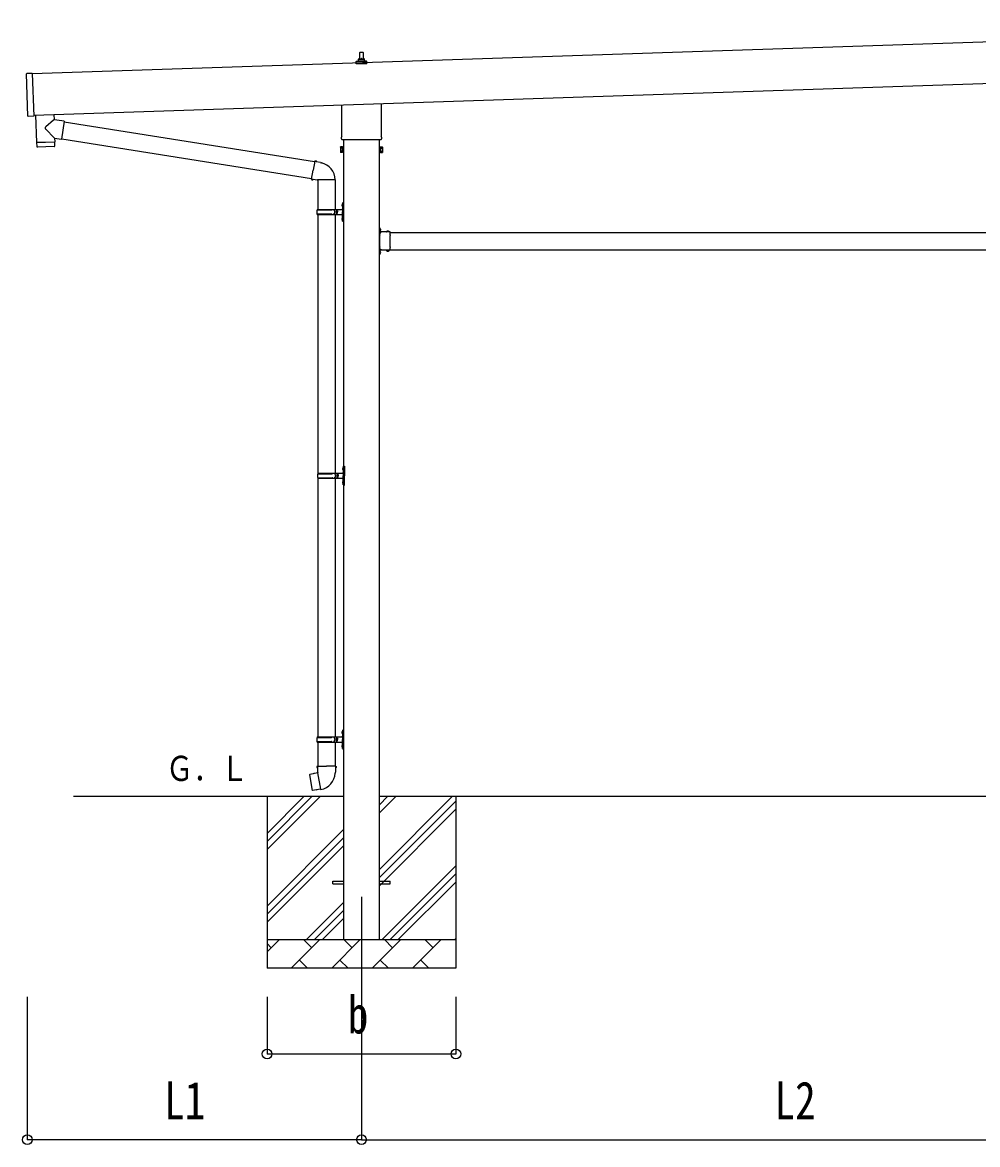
# Model space of a CAD drawing. Units: millimetres, scale not verified. Extents: x -16820 to 16820, y -11880 to 11880.
# Drawn here: x -5224 to -1884, y -3222 to 703 of the extents above; entities that cross this region are included whole.
import ezdxf
from ezdxf.enums import TextEntityAlignment as Align

# ---------------------------------------------------------------- set-up
doc = ezdxf.new("R2010")
doc.units = ezdxf.units.MM
doc.header["$LTSCALE"] = 50
for name, color, linetype in [('0-4_YKK_12', 2, 'Continuous'), ('0-5_YKK_13', 4, 'Continuous'), ('0-6_YKK_A1', 4, 'Continuous'), ('0-7_YKK_D', 6, 'Continuous')]:
    doc.layers.add(name, color=color, linetype=linetype)
doc.styles.add('ＭＳ ゴシック', font='')
doc.styles.get('ＭＳ ゴシック').set_extended_font_data('MS Gothic')

msp = doc.modelspace()

# ---------------------------------------------------------------- linework, layer by layer
at = {"layer": '0-4_YKK_12'}
msp.add_line((-4037.9, -2354.73), (-4037.9, -2854.73), dxfattribs=at)
at = {"layer": '0-5_YKK_13'}
for p, q in [((-4043.9, 574.53), (-4043.18, 598.05)), ((-4042.18, 599.03), (-4033.63, 599.03)), ((-4032.63, 598.05), (-4031.9, 574.53)), ((-4056.15, 559.03), (-4056.15, 566.74)), ((-4019.65, 559.03), (-4056.15, 559.03)), ((-4055.77, 567.53), (-4020.04, 567.53)), ((-4055.39, 567.72), (-4048.67, 569.34)), ((-4048.29, 569.53), (-4027.52, 569.53)), ((-4047.9, 570.32), (-4047.9, 574.53)), ((-4046.9, 574.53), (-4028.9, 574.53)), ((-4027.9, 570.32), (-4027.9, 574.53)), ((-4020.42, 567.72), (-4027.14, 569.34)), ((-4019.65, 559.03), (-4019.65, 566.74)), ((-5204.11, 375.23), (-5209.04, 523.15)), ((-5189.09, 524.82), (-5208.07, 524.18)), ((-4106.2, 305.04), (-4106.2, 414.55)), ((-3969.6, 419.11), (-3969.6, 305.04)), ((-5113.62, 380.83), (-5113.01, 362.65)), ((-5077.41, 357.59), (-5086.38, 294.52)), ((-5077.67, 355.76), (-4201.77, 216.31)), ((-5110.86, 298), (-5142.35, 330.52)), ((-5174.39, 282.86), (-5173.73, 269.82)), ((-5169.92, 284.01), (-5169.87, 283.01)), ((-5114.95, 285.84), (-5114.94, 284.84)), ((-5110.86, 298), (-5086.38, 294.52)), ((-5110.86, 298), (-5110.46, 285.99)), ((-5086.12, 296.35), (-4212.19, 157.21)), ((-4107.9, 296.27), (-4107.9, 301.77)), ((-3969.97, 292.77), (-4105.84, 292.77)), ((-3967.9, 301.77), (-3967.9, 296.27)), ((-5113.12, 268.9), (-5170.63, 266.98)), ((-4111.9, 266.77), (-4111.14, 268.08)), ((-4111.9, 266.77), (-4111.9, 249.77)), ((-4111.9, 249.77), (-4111.14, 248.45)), ((-4104.9, 263.18), (-4111.14, 263.18)), ((-4104.9, 253.36), (-4111.14, 253.36)), ((-4104.9, 248.45), (-4111.14, 248.45)), ((-4102.4, 249.07), (-4104.9, 249.07)), ((-3973.4, 249.07), (-3970.9, 249.07)), ((-3970.9, 263.18), (-3964.66, 263.18)), ((-3970.9, 253.36), (-3964.66, 253.36)), ((-3970.9, 248.45), (-3964.66, 248.45)), ((-3963.9, 266.77), (-3964.66, 268.08)), ((-3963.9, 249.77), (-3964.66, 248.45)), ((-3963.9, 266.77), (-3963.9, 249.77)), ((-4201.45, 218.12), (-4206.98, 186.76)), ((-4201.45, 218.12), (-4200.31, 220.1)), ((-4200.31, 220.1), (-4196.75, 219.48)), ((-4196.75, 219.48), (-4196.33, 217.13)), ((-4181.82, 214.31), (-4180.13, 212.68)), ((-4180.13, 212.68), (-4178.02, 212.23)), ((-4212.51, 155.39), (-4206.98, 186.76)), ((-4212.51, 155.39), (-4212.12, 153.14)), ((-4212.51, 155.39), (-4207.36, 154.57)), ((-4212.12, 153.14), (-4208.55, 152.51)), ((-4208.55, 152.51), (-4207.36, 154.57)), ((-4207.36, 154.57), (-4192.76, 152.26)), ((-4192.76, 152.26), (-4190.55, 153.24)), ((-4130.25, 152.85), (-4191.44, 152.85)), ((-4190.4, 152.85), (-4190.4, 49.27)), ((-4130.4, 152.85), (-4130.4, 49.27)), ((-4193.4, 47.27), (-4143.07, 47.27)), ((-4192.4, 49.27), (-4106.4, 49.27)), ((-4192.4, 49.27), (-4192.4, 47.27)), ((-4133.4, 49.27), (-4133.4, 44.77)), ((-4133.4, 44.77), (-4131.4, 44.77)), ((-4131.4, 44.77), (-4131.4, 40.27)), ((-4131.4, 35.77), (-4131.4, 40.27)), ((-4125.4, 49.27), (-4125.4, 40.27)), ((-4125.4, 44.77), (-4122.4, 44.77)), ((-4125.4, 31.27), (-4125.4, 40.27)), ((-4122.4, 44.77), (-4122.4, 40.27)), ((-4122.4, 35.77), (-4122.4, 40.27)), ((-4106.71, 66.42), (-4104.66, 65.42)), ((-4105.44, 68.42), (-4104.8, 68.42)), ((-4105.44, 68.42), (-4105.44, 60.12)), ((-4105.44, 60.12), (-4104.8, 60.12)), ((-4104.8, 68.42), (-4104.8, 60.12)), ((-4104.8, 68.42), (-4104.4, 68.02)), ((-4104.8, 60.12), (-4104.4, 60.52)), ((-4104.66, 65.42), (-4104.05, 64.27)), ((-4104.4, 72.27), (-4101.4, 73.77)), ((-4104.4, 72.27), (-4104.4, 40.27)), ((-4104.4, 68.02), (-4104.4, 60.52)), ((-4104.4, 8.27), (-4104.4, 40.27)), ((-4101.4, 73.77), (-4101.4, 40.27)), ((-4101.4, 73.77), (-4100.4, 73.77)), ((-4101.4, 6.77), (-4101.4, 40.27)), ((-4100.4, 73.77), (-4100.4, 40.27)), ((-4100.4, 6.77), (-4100.4, 40.27)), ((-4193.4, 33.27), (-4143.07, 33.27)), ((-4192.4, 31.27), (-4192.4, 33.27)), ((-4192.4, 31.27), (-4106.4, 31.27)), ((-4190.4, 31.27), (-4190.4, -873.23)), ((-4133.4, 31.27), (-4133.4, 35.77)), ((-4133.4, 35.77), (-4131.4, 35.77)), ((-4130.4, 31.27), (-4130.4, -873.23)), ((-4125.4, 35.77), (-4122.4, 35.77)), ((-4106.71, 18.42), (-4104.66, 17.42)), ((-4105.44, 20.42), (-4104.8, 20.42)), ((-4105.44, 20.42), (-4105.44, 12.12)), ((-4105.44, 12.12), (-4104.8, 12.12)), ((-4104.8, 20.42), (-4104.8, 12.12)), ((-4104.8, 20.42), (-4104.4, 20.02)), ((-4104.8, 12.12), (-4104.4, 12.52)), ((-4104.66, 17.42), (-4104.05, 16.27)), ((-4104.4, 20.02), (-4104.4, 12.52)), ((-4104.4, 8.27), (-4101.4, 6.77)), ((-4101.4, 6.77), (-4100.4, 6.77)), ((-3973.8, -14.23), (-3975.4, -14.23)), ((-3975.4, -18.73), (-3973.8, -18.73)), ((-3973.8, -19.73), (-3975.4, -19.73)), ((-3969.7, -21.73), (-3975.4, -21.73)), ((-3973.8, -23.73), (-3975.4, -23.73)), ((-3975.4, -24.73), (-3973.8, -24.73)), ((-3973.8, -31.19), (-3973.8, -14.23)), ((-3973.8, -17.7), (-3973.8, -25.77)), ((-3973.8, -20.61), (-3971.15, -19.28)), ((-3973.8, -22.86), (-3971.15, -24.18)), ((-3937.4, -29.63), (-3973.8, -29.63)), ((-3973.4, -31.23), (-3970.4, -31.23)), ((-3973.4, -40.02), (-3973.4, -33.23)), ((-3972.94, -17), (-3973.1, -17)), ((-3972.94, -26.47), (-3973.1, -26.47)), ((-3950.14, -28.77), (-3950.14, -28.93)), ((-3941.37, -29.63), (-3949.44, -29.63)), ((-3946.53, -29.63), (-3947.85, -26.97)), ((-3944.28, -29.63), (-3942.95, -26.97)), ((-3940.67, -28.77), (-3940.67, -28.93)), ((-3937.4, -40.02), (-3937.4, -29.63)), ((-3973.4, -82.02), (-3973.4, -41.45)), ((-3937.4, -82.02), (-3937.4, -41.45)), ((-3973.8, -99.73), (-3975.4, -99.73)), ((-3973.8, -103.73), (-3975.4, -103.73)), ((-3973.8, -109.23), (-3975.4, -109.23)), ((-3973.8, -109.23), (-3973.8, -92.27)), ((-3937.4, -93.83), (-3973.8, -93.83)), ((-3973.8, -97.7), (-3973.8, -105.77)), ((-3973.8, -100.61), (-3971.15, -99.28)), ((-3973.8, -102.86), (-3971.15, -104.18)), ((-3973.4, -90.23), (-3973.4, -83.45)), ((-3970.4, -92.23), (-3973.4, -92.23)), ((-3972.94, -97), (-3973.1, -97)), ((-3972.94, -106.47), (-3973.1, -106.47)), ((-3950.14, -94.69), (-3950.14, -94.53)), ((-3941.37, -93.83), (-3949.44, -93.83)), ((-3946.53, -93.83), (-3947.85, -96.49)), ((-3944.28, -93.83), (-3942.95, -96.49)), ((-3940.67, -94.69), (-3940.67, -94.53)), ((-3937.4, -93.83), (-3937.4, -83.45)), ((-4104.21, -856.08), (-4102.16, -857.08)), ((-4102.94, -854.08), (-4102.3, -854.08)), ((-4102.94, -854.08), (-4102.94, -862.38)), ((-4102.94, -862.38), (-4102.3, -862.38)), ((-4102.3, -854.08), (-4102.3, -862.38)), ((-4102.3, -854.08), (-4101.9, -854.48)), ((-4102.3, -862.38), (-4101.9, -861.98)), ((-4102.16, -857.08), (-4101.55, -858.23)), ((-4101.9, -850.23), (-4098.9, -848.73)), ((-4101.9, -850.23), (-4101.9, -882.23)), ((-4101.9, -854.48), (-4101.9, -861.98)), ((-4098.9, -848.73), (-4098.9, -882.23)), ((-4098.9, -848.73), (-4097.9, -848.73)), ((-4097.9, -848.73), (-4097.9, -882.23)), ((-4190.9, -875.23), (-4140.57, -875.23)), ((-4190.9, -889.23), (-4140.57, -889.23)), ((-4190.4, -891.22), (-4190.4, -1795.73)), ((-4189.9, -873.23), (-4103.9, -873.23)), ((-4189.9, -873.23), (-4189.9, -875.23)), ((-4189.9, -891.23), (-4189.9, -889.23)), ((-4189.9, -891.23), (-4103.9, -891.23)), ((-4130.9, -873.23), (-4130.9, -877.73)), ((-4130.9, -877.73), (-4128.9, -877.73)), ((-4130.9, -891.23), (-4130.9, -886.73)), ((-4130.9, -886.73), (-4128.9, -886.73)), ((-4130.4, -891.22), (-4130.4, -1795.73)), ((-4128.9, -877.73), (-4128.9, -882.23)), ((-4128.9, -886.73), (-4128.9, -882.23)), ((-4122.9, -873.23), (-4122.9, -882.23)), ((-4122.9, -877.73), (-4119.9, -877.73)), ((-4122.9, -891.23), (-4122.9, -882.23)), ((-4122.9, -886.73), (-4119.9, -886.73)), ((-4119.9, -877.73), (-4119.9, -882.23)), ((-4119.9, -886.73), (-4119.9, -882.23)), ((-4102.94, -902.08), (-4102.3, -902.08)), ((-4102.94, -902.08), (-4102.94, -910.38)), ((-4102.3, -902.08), (-4102.3, -910.38)), ((-4102.3, -902.08), (-4101.9, -902.48)), ((-4101.9, -914.23), (-4101.9, -882.23)), ((-4101.9, -902.48), (-4101.9, -909.98)), ((-4098.9, -915.73), (-4098.9, -882.23)), ((-4097.9, -915.73), (-4097.9, -882.23)), ((-4104.21, -904.08), (-4102.16, -905.08)), ((-4102.94, -910.38), (-4102.3, -910.38)), ((-4102.3, -910.38), (-4101.9, -909.98)), ((-4102.16, -905.08), (-4101.55, -906.23)), ((-4101.9, -914.23), (-4098.9, -915.73)), ((-4098.9, -915.73), (-4097.9, -915.73)), ((-4193.4, -1797.73), (-4143.07, -1797.73)), ((-4192.4, -1795.73), (-4106.4, -1795.73)), ((-4192.4, -1795.73), (-4192.4, -1797.73)), ((-4133.4, -1795.73), (-4133.4, -1800.23)), ((-4133.4, -1800.23), (-4131.4, -1800.23)), ((-4131.4, -1800.23), (-4131.4, -1804.73)), ((-4131.4, -1809.23), (-4131.4, -1804.73)), ((-4125.4, -1795.73), (-4125.4, -1804.73)), ((-4125.4, -1800.23), (-4122.4, -1800.23)), ((-4125.4, -1813.73), (-4125.4, -1804.73)), ((-4122.4, -1800.23), (-4122.4, -1804.73)), ((-4122.4, -1809.23), (-4122.4, -1804.73)), ((-4106.71, -1778.58), (-4104.66, -1779.58)), ((-4105.44, -1776.58), (-4104.8, -1776.58)), ((-4105.44, -1776.58), (-4105.44, -1784.88)), ((-4105.44, -1784.88), (-4104.8, -1784.88)), ((-4104.8, -1776.58), (-4104.8, -1784.88)), ((-4104.8, -1776.58), (-4104.4, -1776.98)), ((-4104.8, -1784.88), (-4104.4, -1784.48)), ((-4104.66, -1779.58), (-4104.05, -1780.73)), ((-4104.4, -1772.73), (-4101.4, -1771.23)), ((-4104.4, -1772.73), (-4104.4, -1804.73)), ((-4104.4, -1776.98), (-4104.4, -1784.48)), ((-4104.4, -1836.73), (-4104.4, -1804.73)), ((-4101.4, -1771.23), (-4101.4, -1804.73)), ((-4101.4, -1771.23), (-4100.4, -1771.23)), ((-4101.4, -1838.23), (-4101.4, -1804.73)), ((-4100.4, -1771.23), (-4100.4, -1804.73)), ((-4100.4, -1838.23), (-4100.4, -1804.73)), ((-4193.4, -1811.73), (-4143.07, -1811.73)), ((-4192.4, -1813.73), (-4192.4, -1811.73)), ((-4192.4, -1813.73), (-4106.4, -1813.73)), ((-4190.4, -1813.73), (-4190.4, -1898.66)), ((-4133.4, -1813.73), (-4133.4, -1809.23)), ((-4133.4, -1809.23), (-4131.4, -1809.23)), ((-4130.4, -1813.73), (-4130.4, -1898.66)), ((-4125.4, -1809.23), (-4122.4, -1809.23)), ((-4106.71, -1826.58), (-4104.66, -1827.58)), ((-4105.44, -1824.58), (-4104.8, -1824.58)), ((-4105.44, -1824.58), (-4105.44, -1832.88)), ((-4105.44, -1832.88), (-4104.8, -1832.88)), ((-4104.8, -1824.58), (-4104.8, -1832.88)), ((-4104.8, -1824.58), (-4104.4, -1824.98)), ((-4104.8, -1832.88), (-4104.4, -1832.48)), ((-4104.66, -1827.58), (-4104.05, -1828.73)), ((-4104.4, -1824.98), (-4104.4, -1832.48)), ((-4104.4, -1836.73), (-4101.4, -1838.23)), ((-4101.4, -1838.23), (-4100.4, -1838.23)), ((-4190.99, -1921.86), (-4218.86, -1927.11)), ((-4192.25, -1898.66), (-4194.4, -1899.44)), ((-4194.4, -1899.44), (-4194.4, -1903.06)), ((-4194.4, -1903.06), (-4192.16, -1903.87)), ((-4192.25, -1898.66), (-4160.4, -1898.66)), ((-4192.25, -1898.66), (-4192.16, -1903.87)), ((-4192.16, -1903.87), (-4191.9, -1918.66)), ((-4191.9, -1918.66), (-4190.55, -1920.66)), ((-4180.64, -1979.16), (-4190.77, -1921.68)), ((-4190.75, -1920.86), (-4190.75, -1921.57)), ((-4190.55, -1920.66), (-4190.58, -1920.66)), ((-4128.55, -1898.66), (-4160.4, -1898.66)), ((-4130.21, -1920.6), (-4130.29, -1922.76)), ((-4128.9, -1918.66), (-4130.21, -1920.6)), ((-4126.4, -1903.06), (-4128.64, -1903.87)), ((-4128.55, -1898.66), (-4126.4, -1899.44)), ((-4126.4, -1899.44), (-4126.4, -1903.06)), ((-4218.86, -1927.11), (-4219.67, -1928.28)), ((-4219.67, -1928.28), (-4210.05, -1982.84)), ((-4206.12, -1924.51), (-4206.33, -1924.75)), ((-4196.03, -1981.75), (-4196.31, -1981.59)), ((-4180.34, -1979.92), (-4180.58, -1979.26)), ((-4137.9, -2300.23), (-4100.4, -2300.23)), ((-4137.9, -2309.23), (-4137.9, -2300.23)), ((-4137.9, -2309.23), (-4100.4, -2309.23)), ((-3975.4, -2300.23), (-3937.9, -2300.23)), ((-3975.4, -2309.23), (-3937.9, -2309.23)), ((-3937.9, -2309.23), (-3937.9, -2300.23))]:
    msp.add_line(p, q, dxfattribs=at)
for points in [[(-5189.09, 524.82), (-5184.09, 374.9), (-5203.08, 374.27)], [(-5177.58, 378.7), (-5174.42, 283.86), (-5110.46, 285.99)], [(-5113.01, 362.65), (-5115.1, 360.88), (-5142.32, 337.85)], [(-5077.41, 357.59), (-5103.33, 361.27), (-5113.01, 362.65)], [(-5110.22, 271.94), (-5110.42, 284.99), (-5174.39, 282.86)], [(-4104.9, 248.45), (-4104.9, 268.08), (-4111.14, 268.08)], [(-4104.9, 249.07), (-4104.9, 267.47), (-4102.4, 267.47)], [(-3970.9, 249.07), (-3970.9, 267.47), (-3973.4, 267.47)], [(-3970.9, 248.45), (-3970.9, 268.08), (-3964.66, 268.08)], [(-4201.45, 218.12), (-4196.33, 217.13), (-4181.82, 214.31)], [(-4106.71, 62.12), (-4104.66, 63.12), (-4104.05, 64.27)], [(-4106.71, 14.12), (-4104.66, 15.12), (-4104.05, 16.27)], [(-3975.4, -29.23), (-3975.4, -23.23), (-3975.4, -20.23), (-3975.4, -14.23)], [(-3973.4, -33.23), (-3970.4, -33.23), (-3970.4, -29.63)], [(-3975.4, -109.23), (-3975.4, -103.23), (-3975.4, -100.23), (-3975.4, -94.23)], [(-3973.4, -90.23), (-3970.4, -90.23), (-3970.4, -93.83)], [(-4104.21, -860.38), (-4102.16, -859.38), (-4101.55, -858.23)], [(-4104.21, -908.38), (-4102.16, -907.38), (-4101.55, -906.23)], [(-4106.71, -1782.88), (-4104.66, -1781.88), (-4104.05, -1780.73)], [(-4106.71, -1830.88), (-4104.66, -1829.88), (-4104.05, -1828.73)], [(-4128.55, -1898.66), (-4128.64, -1903.87), (-4128.9, -1918.66)], [(-4203.88, -1924.29), (-4204.16, -1924.14), (-4206.12, -1924.51)], [(-4180.91, -1979.06), (-4208.89, -1983.66), (-4210.05, -1982.84)], [(-4193.84, -1981.19), (-4194.05, -1981.43), (-4196.03, -1981.75)]]:
    msp.add_lwpolyline(points, dxfattribs=at)
for points in [[(-4102.4, 247.77), (-4102.4, 268.77), (-4100.4, 268.77), (-4100.4, 247.77)], [(-3973.4, 247.77), (-3973.4, 268.77), (-3975.4, 268.77), (-3975.4, 247.77)]]:
    msp.add_lwpolyline(points, close=True, dxfattribs=at)
for centre, radius, start, end in [((-4042.18, 598.03), 1, 90, 178.60509), ((-4033.63, 598.03), 1, 1.39491, 90), ((-4055.15, 566.74), 1, 103.62699, 180), ((-4048.9, 570.32), 1, 283.62699, 0), ((-4043.82, 573.9), 4.13, 90, 171.17633), ((-4046.9, 573.53), 1, 90, 180), ((-4034.57, 574.53), 4.83, 133.60282, 180), ((-4041.24, 574.53), 4.83, 0, 46.39718), ((-4031.99, 573.9), 4.13, 8.82367, 90), ((-4028.9, 573.53), 1, 0, 90), ((-4026.9, 570.32), 1, 180, 256.37301), ((-4020.65, 566.74), 1, 0, 76.37301), ((-5208.04, 523.18), 1, 91.90915, 181.90915), ((-5203.11, 375.27), 1, 181.90915, 271.90915), ((-5138.94, 334.16), 5, 132.56466, 226.88314), ((-4103.9, 301.77), 4, 125.09963, 180), ((-4103.9, 296.27), 4, 180, 194.47751), ((-4103.9, 296.27), 4, 194.47751, 241.04498), ((-3971.9, 296.27), 4, 298.95502, 345.52249), ((-3971.9, 301.77), 4, 0, 54.90037), ((-3971.9, 296.27), 4, 345.52249, 0), ((-5170.73, 269.98), 3, 182.90915, 271.95747), ((-5113.22, 271.89), 3, 271.90915, 0.90915), ((-4107.56, 265.63), 4.34, 145.61575, 214.38425), ((-4107.56, 250.91), 4.34, 145.61575, 214.38425), ((-4095.66, 258.27), 16.24, 162.41205, 197.58795), ((-3968.25, 265.63), 4.34, 325.61575, 34.38425), ((-3980.14, 258.27), 16.24, 342.41205, 17.58795), ((-3968.25, 250.91), 4.34, 325.61575, 34.38425), ((-4190.55, 153.24), 60.3, 359.62495, 78), ((-4144.65, 40.27), 49.25, 171.82876, 180.00002), ((-4144.65, 40.27), 49.25, 180.00002, 188.17127), ((-4143.07, 49.27), 2, 270, 359.99998), ((-4101.11, 64.27), 6, 136.21765, 223.78235), ((-4106.4, 51.27), 2, 270, 359.99998), ((-4143.07, 31.27), 2, 0.00005, 90.00004), ((-4101.11, 16.27), 6, 136.21765, 223.78235), ((-4106.4, 29.27), 2, 0.00005, 90.00004), ((-3973.4, -29.23), 2, 180, 270), ((-3973.1, -17.7), 0.7, 90, 180), ((-3973.1, -25.77), 0.7, 180, 270), ((-3972.94, -17.86), 0.862, 39.12355, 90), ((-3972.94, -25.6), 0.862, 270, 320.87645), ((-3977.7, -21.73), 7, 0, 39.12355), ((-3977.7, -21.73), 7, 320.87645, 0), ((-3949.28, -28.77), 0.862, 129.12355, 180), ((-3949.44, -28.93), 0.7, 180, 270), ((-3945.4, -33.53), 7, 90, 129.12355), ((-3945.4, -33.53), 7, 50.87645, 90), ((-3941.37, -28.93), 0.7, 270, 0), ((-3941.53, -28.77), 0.862, 0, 50.87645), ((-3974.1, -40.73), 1, 314.427, 45.573), ((-3936.7, -40.73), 1, 134.427, 225.573), ((-3973.4, -94.23), 2, 90, 180), ((-3973.1, -97.7), 0.7, 90, 180), ((-3973.1, -105.77), 0.7, 180, 270), ((-3974.1, -82.73), 1, 314.427, 45.573), ((-3972.94, -97.86), 0.862, 39.12355, 90), ((-3972.94, -105.6), 0.862, 270, 320.87645), ((-3977.7, -101.73), 7, 0, 39.12355), ((-3977.7, -101.73), 7, 320.87645, 0), ((-3949.44, -94.53), 0.7, 90, 180), ((-3949.28, -94.69), 0.862, 180, 230.87645), ((-3945.4, -89.93), 7, 230.87645, 270), ((-3945.4, -89.93), 7, 270, 309.12355), ((-3941.37, -94.53), 0.7, 0, 90), ((-3941.53, -94.69), 0.862, 309.12355, 0), ((-3936.7, -82.73), 1, 134.427, 225.573), ((-4098.61, -858.23), 6, 136.21765, 223.78235), ((-4142.15, -882.23), 49.25, 171.82876, 180.00002), ((-4142.15, -882.23), 49.25, 180.00002, 188.17127), ((-4140.57, -873.23), 2, 270, 359.99998), ((-4140.57, -891.23), 2, 0.00005, 90.00004), ((-4098.61, -906.23), 6, 136.21765, 223.78235), ((-4103.9, -871.23), 2, 270, 359.99998), ((-4103.9, -893.23), 2, 0.00005, 90.00004), ((-4144.65, -1804.73), 49.25, 171.82876, 180.00002), ((-4144.65, -1804.73), 49.25, 180.00002, 188.17127), ((-4143.07, -1795.73), 2, 270, 359.99998), ((-4101.11, -1780.73), 6, 136.21765, 223.78235), ((-4106.4, -1793.73), 2, 270, 359.99998), ((-4143.07, -1813.73), 2, 0.00005, 90.00004), ((-4101.11, -1828.73), 6, 136.21765, 223.78235), ((-4106.4, -1815.73), 2, 0.00005, 90.00004), ((-4191.05, -1921.57), 0.3, 280.66842, 0), ((-4190.55, -1920.86), 0.2, 100, 180), ((-4190.55, -1920.66), 60.3, 279.96938, 358), ((-4180.86, -1979.36), 0.3, 20, 99.33158), ((-4180.15, -1979.85), 0.2, 200, 279.96938)]:
    msp.add_arc(centre, radius, start, end, dxfattribs=at)
at = {"layer": '0-6_YKK_A1'}
for p, q in [((202.97, 703.24), (-5189.04, 523.54)), ((-5184.21, 378.62), (207.8, 558.35)), ((-4100.4, 292.77), (-4100.4, -2504.73)), ((-3975.4, -2504.73), (-3975.4, 292.77)), ((-3937.4, -31.73), (-1038.4, -31.73)), ((-3970.4, -91.73), (-3974.9, -91.73)), ((-3937.4, -91.73), (-1038.4, -91.73)), ((-4100.4, -2004.73), (-5044.56, -2004.73)), ((-4367.9, -2004.73), (-4367.9, -2604.73)), ((-4367.9, -2189.78), (-4182.85, -2004.73)), ((-4367.9, -2161.5), (-4211.14, -2004.73)), ((-4367.9, -2133.21), (-4239.42, -2004.73)), ((-1000.4, -2004.73), (-3975.4, -2004.73)), ((-3975.4, -2259.83), (-3720.3, -2004.73)), ((-3975.4, -2061.84), (-3918.29, -2004.73)), ((-3975.4, -2033.56), (-3946.58, -2004.73)), ((-3975.4, -2288.11), (-3707.9, -2020.61)), ((-3707.9, -2004.73), (-3707.9, -2604.73)), ((-3975.4, -2316.4), (-3707.9, -2048.9)), ((-4367.9, -2387.77), (-4100.4, -2120.27)), ((-4367.9, -2416.06), (-4100.4, -2148.56)), ((-4367.9, -2444.34), (-4100.4, -2176.84)), ((-3965.75, -2504.73), (-3707.9, -2246.89)), ((-3937.46, -2504.73), (-3707.9, -2275.17)), ((-3909.18, -2504.73), (-3707.9, -2303.46)), ((-4230.3, -2504.73), (-4100.4, -2374.83)), ((-4202.02, -2504.73), (-4100.4, -2403.11)), ((-4173.74, -2504.73), (-4100.4, -2431.4)), ((-4367.9, -2504.73), (-3707.9, -2504.73)), ((-4367.9, -2547.62), (-4325.01, -2504.73)), ((-4283.59, -2604.73), (-4183.59, -2504.73)), ((-4212.14, -2533.28), (-4240.7, -2504.73)), ((-4142.17, -2604.73), (-4042.17, -2504.73)), ((-4070.72, -2533.28), (-4099.27, -2504.73)), ((-4000.75, -2604.73), (-3900.75, -2504.73)), ((-3929.3, -2533.28), (-3957.85, -2504.73)), ((-3859.32, -2604.73), (-3759.32, -2504.73)), ((-3787.88, -2533.28), (-3816.43, -2504.73)), ((-3711.19, -2504.73), (-3707.9, -2501.45)), ((-4353.56, -2533.28), (-4367.9, -2518.95)), ((-4255.04, -2576.18), (-4226.48, -2604.73)), ((-4113.61, -2576.18), (-4085.06, -2604.73)), ((-3972.19, -2576.18), (-3943.64, -2604.73)), ((-3830.77, -2576.18), (-3802.22, -2604.73)), ((-3707.9, -2604.73), (-4367.9, -2604.73))]:
    msp.add_line(p, q, dxfattribs=at)
msp.add_lwpolyline([(-3970.4, -31.73), (-3974.9, -31.73), (-3974.9, -91.73)], dxfattribs=at)
at = {"layer": '0-7_YKK_D'}
for p, q in [((-5206.51, -2704.73), (-5206.51, -3205.73)), ((-4367.9, -2704.73), (-4367.9, -2905.73)), ((-4037.9, -2704.73), (-4037.9, -3205.73)), ((-4037.9, -2704.73), (-4037.9, -3205.73)), ((-3707.9, -2704.73), (-3707.9, -2905.73)), ((-4367.9, -2904.73), (-3707.9, -2904.73)), ((-4037.9, -3204.73), (-5206.51, -3204.73)), ((-4037.9, -3204.73), (-937.9, -3204.73))]:
    msp.add_line(p, q, dxfattribs=at)
for centre in [(-4367.9, -2904.73), (-3707.9, -2904.73), (-5206.51, -3204.73), (-4037.9, -3204.73), (-4037.9, -3204.73)]:
    msp.add_circle(centre, 17, dxfattribs=at)

# ---------------------------------------------------------------- texts
at = {"layer": '0-6_YKK_A1', "style": 'ＭＳ ゴシック', "width": 0.8}
msp.add_text('Ｇ．Ｌ', height=87.98, dxfattribs=at).set_placement((-4721.86, -1976.28), align=Align.BOTTOM_LEFT)
at = {"layer": '0-7_YKK_D', "style": 'ＭＳ ゴシック', "width": 0.8}
for s, p in [('b', (-4085.9, -2872.73)), ('L1', (-4727.81, -3172.73)), ('L2', (-2593.5, -3172.73))]:
    msp.add_text(s, height=132, dxfattribs=at).set_placement(p, align=Align.BOTTOM_LEFT)

doc.saveas('drawing.dxf')
